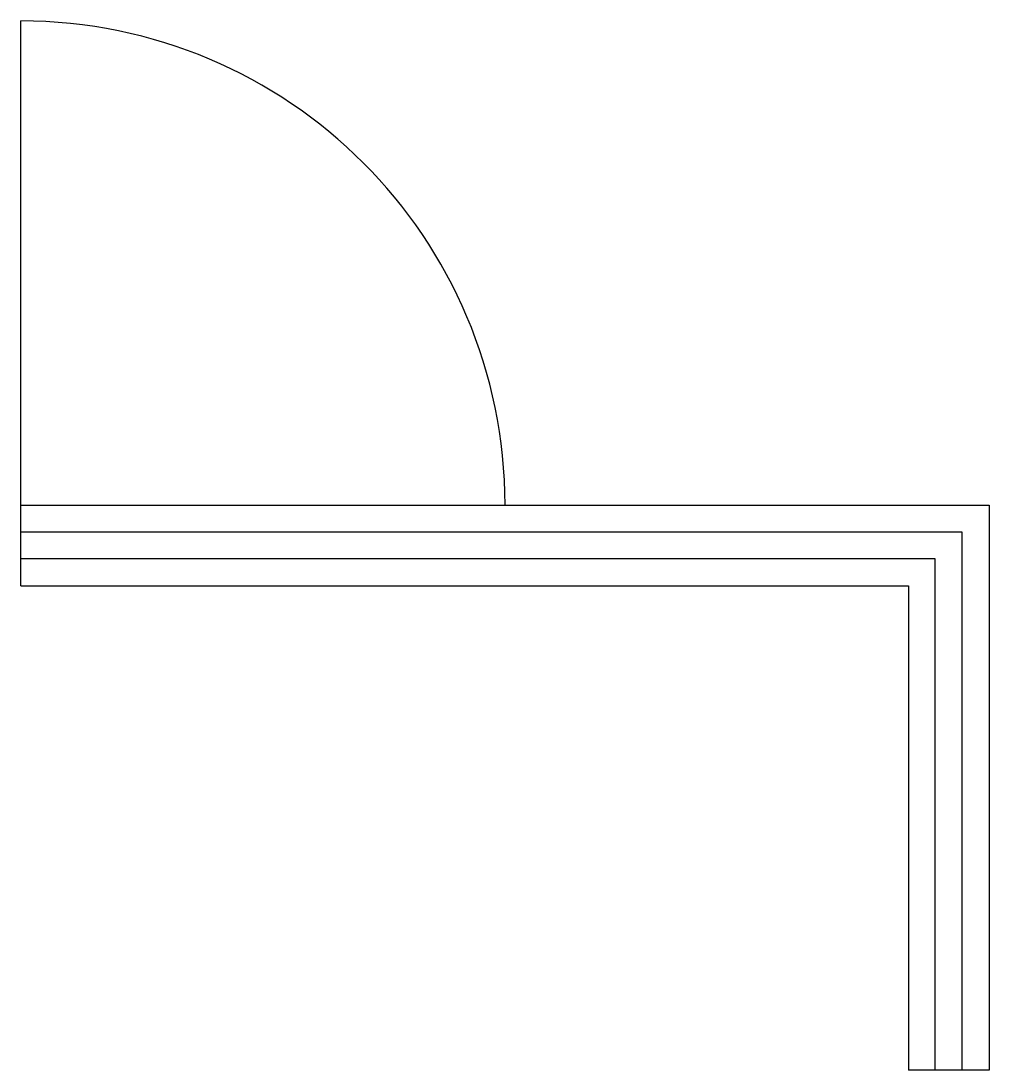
# Model space of a CAD drawing. Extents: x 0 to 1200, y -700 to 600.
import ezdxf

# ---------------------------------------------------------------- set-up
doc = ezdxf.new("R2010")
doc.units = 0
doc.header["$LTSCALE"] = 25
doc.layers.add('Sunac_Gridline_Glass', color=134, linetype='Continuous')

msp = doc.modelspace()

# ---------------------------------------------------------------- linework, layer by layer
at = {"layer": 'Sunac_Gridline_Glass'}
for p, q in [((0, 0), (0, 600)), ((0, -100), (0, 0)), ((0, 0), (1200, 0)), ((1200, 0), (1200, -700)), ((1166.7, -33.3), (0, -33.3)), ((1166.7, -700), (1166.7, -33.3)), ((1133.3, -66.7), (0, -66.7)), ((1133.3, -700), (1133.3, -66.7)), ((0, -100), (1100, -100)), ((1100, -100), (1100, -700)), ((1200, -700), (1100, -700))]:
    msp.add_line(p, q, dxfattribs=at)
msp.add_arc((0, 0), 600, 0, 90, dxfattribs=at)

doc.saveas('drawing.dxf')
